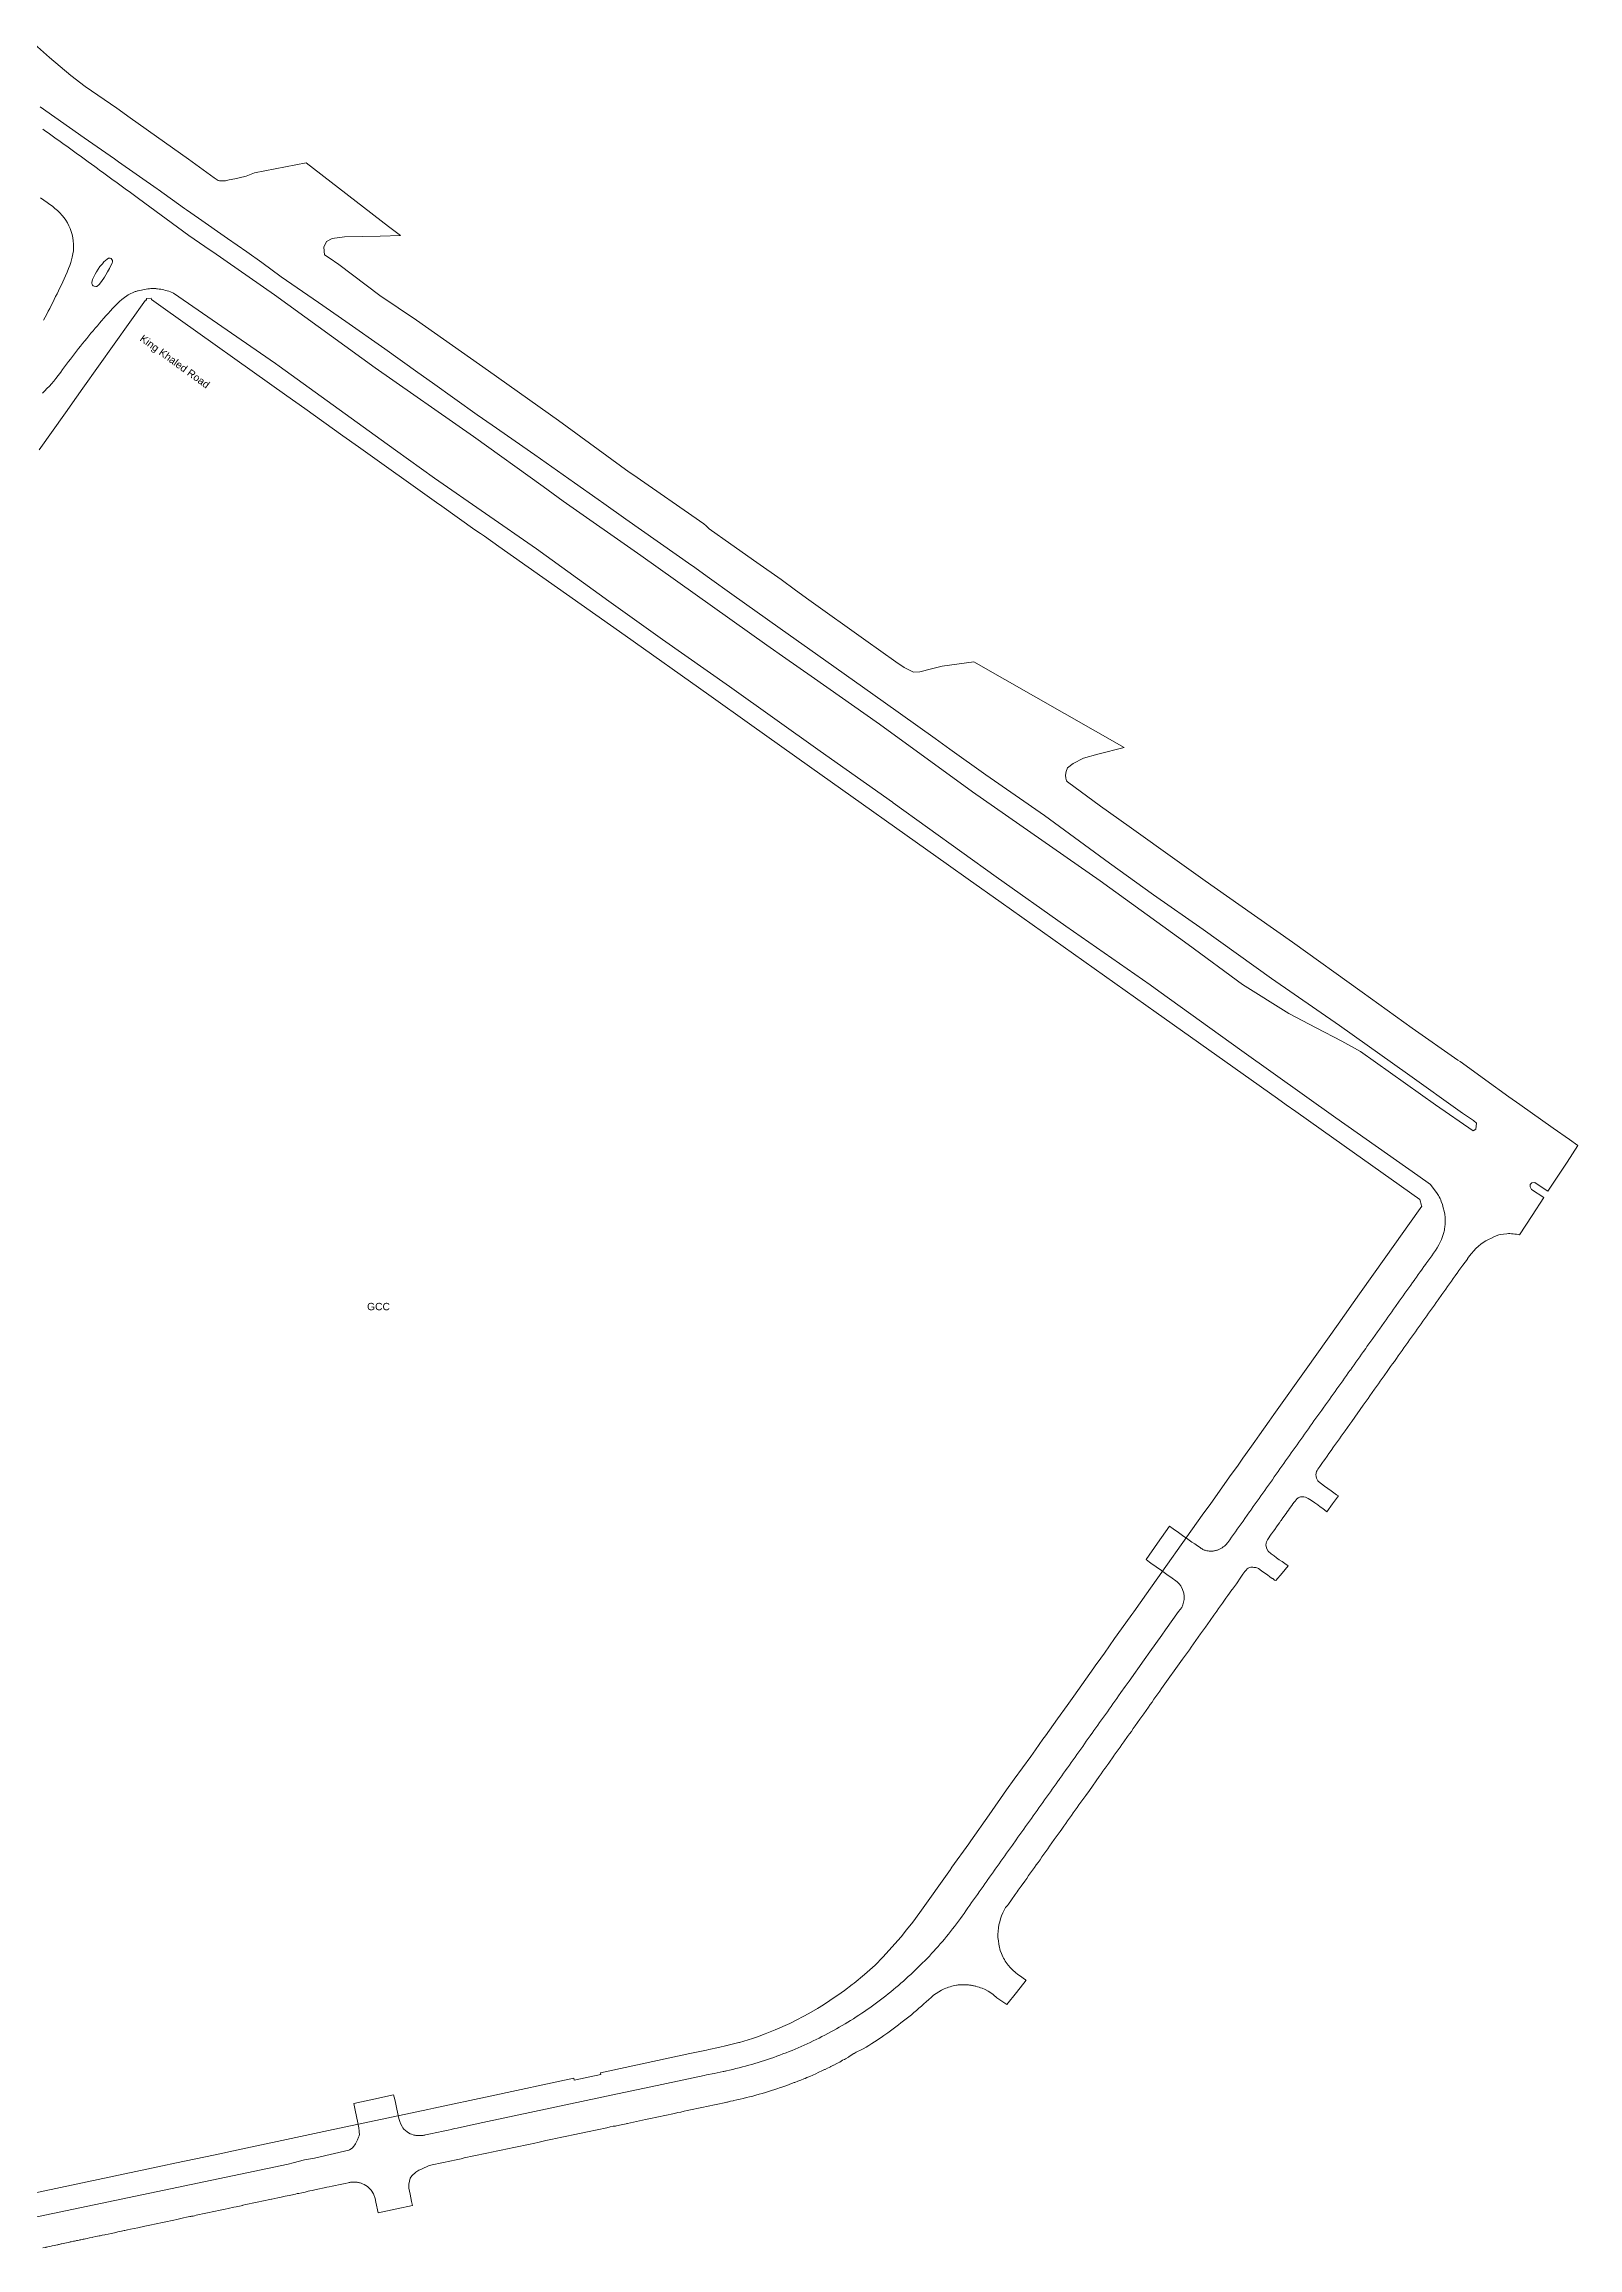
# Model space of a CAD drawing. Header units: metres. Extents: x 662613 to 666742, y 2728069 to 2732733.
# Drawn here: x 665936 to 666311, y 2730410 to 2730948 of the extents above; entities that cross this region are included whole.
import ezdxf
from ezdxf.enums import TextEntityAlignment as Align

# ---------------------------------------------------------------- set-up
doc = ezdxf.new("R2010")
doc.units = ezdxf.units.M
doc.header["$MEASUREMENT"] = 0
for name, color, linetype, lineweight in [('DQ_PLOT_ID', 252, 'Continuous', 18), ('DQ_Road_Name', 252, 'Continuous', 18), ('Xref_DQ_MasterPlan_2024$0$DQ_PLOTS', 252, 'Continuous', 15), ('Xref_DQ_MasterPlan_2024$0$DQ_ROADS', 8, 'Continuous', 13)]:
    doc.layers.add(name, color=color, linetype=linetype, lineweight=lineweight)
doc.styles.add('DQ_Plot_ID', font='arial.ttf')
doc.styles.add('DQ_Plot_No', font='arial.ttf', dxfattribs={"height": 3})

# ---------------------------------------------------------------- blocks, each defined once
blk = doc.blocks.new('Xref_DQ_MasterPlan_2024$0$DQ_Roads_')
at = {"layer": 'Xref_DQ_MasterPlan_2024$0$DQ_ROADS'}
for points in [[(665935.7002, 2730927.2524), (665936.347, 2730926.7891), (665936.9974, 2730926.3231), (665937.6503, 2730925.8534), (665938.2987, 2730925.3852), (665938.949, 2730924.9189), (665939.5968, 2730924.4498), (665940.2489, 2730923.9777), (665940.8959, 2730923.5119), (665941.5438, 2730923.0468), (665942.191, 2730922.5773), (665942.8441, 2730922.1103), (665944.1416, 2730921.1697), (665944.7848, 2730920.6931), (665945.4368, 2730920.2272), (665946.084, 2730919.7632), (665946.7316, 2730919.2944), (665948.3539, 2730918.1263), (665949.0031, 2730917.6534), (665949.6483, 2730917.1795), (665950.2943, 2730916.7019), (665950.9395, 2730916.2286), (665951.5853, 2730915.76), (665952.2316, 2730915.2909), (665952.8748, 2730914.8188), (665953.5235, 2730914.3485), (665954.1681, 2730913.8741), (665954.8153, 2730913.4009), (665955.4634, 2730912.9294), (665956.1052, 2730912.4561), (665956.7484, 2730911.9809), (665957.3956, 2730911.5094), (665958.0428, 2730911.0479), (665958.3634, 2730910.8092), (665958.7085, 2730910.5679), (665959.0154, 2730910.3429), (665971.3605, 2730901.2932), (665976.5666, 2730897.6773), (665977.1875, 2730897.246), (665992.2975, 2730886.7512), (666016.845, 2730868.9567), (666040.8905, 2730852.1526), (666057.8517, 2730839.9278), (666062.7527, 2730836.3954), (666081.7848, 2730823.0571), (666112.5436, 2730801.1982), (666117.1433, 2730797.968), (666123.3839, 2730793.5856), (666127.1897, 2730790.9129), (666140.0154, 2730781.906), (666162.7273, 2730765.3927), (666193.9405, 2730743.6162), (666215.3977, 2730728.0285), (666228.6866, 2730718.2756), (666240.0459, 2730711.207), (666246.6708, 2730707.6841), (666252.9419, 2730704.4634), (666257.4893, 2730701.912), (666275.818, 2730688.872), (666284.9975, 2730682.5438), (666285.6931, 2730682.9354), (666285.8858, 2730684.3939), (666285.1151, 2730685.0463), (666282.3994, 2730686.8904), (666269.0313, 2730696.5025), (666252.3812, 2730708.2596), (666235.804, 2730719.7877), (666219.0646, 2730731.6971), (666206.9357, 2730740.1744), (666196.2334, 2730747.9406), (666180.3555, 2730759.5538), (666165.9676, 2730769.5369), (666157.2113, 2730775.7937), (666153.6246, 2730778.3566), (666140.8937, 2730787.4015), (666126.8916, 2730797.351), (666115.7849, 2730805.2658), (666103.9371, 2730813.6698), (666098.5314, 2730817.5587), (666094.3483, 2730820.5681), (666094.2329, 2730820.649), (666078.0527, 2730831.9847), (666072.7345, 2730835.7632), (666071.3125, 2730836.7735), (666065.5339, 2730840.879), (666055.8414, 2730847.661), (666045.4157, 2730854.9665), (666041.7336, 2730857.4967), (666030.8337, 2730865.2518), (666027.3118, 2730867.8382), (666019.2338, 2730873.5676), (666009.7084, 2730880.2553), (666003.0301, 2730884.8904), (665993.9057, 2730891.1764), (665989.1849, 2730894.6427), (665985.4926, 2730897.246), (665980.8327, 2730900.5315), (665973.73, 2730905.4596), (665970.7954, 2730907.5168), (665970.3094, 2730907.8575), (665963.8542, 2730912.4683), (665963.5936, 2730912.6518), (665954.1969, 2730919.2665), (665953.1801, 2730919.9823), (665945.7781, 2730925.0966), (665935.0539, 2730932.6642)], [(665933.6595, 2730948.0258), (665937.3342, 2730944.7326), (665942.5619, 2730940.3516), (665946.0349, 2730937.6696), (665953.7356, 2730932.3467), (665957.0073, 2730930.0219), (665965.4207, 2730924.0434), (665971.2853, 2730919.8921), (665977.5373, 2730915.3587), (665978.4829, 2730914.7052), (665978.8311, 2730914.6172), (665979.1886, 2730914.5911), (665979.7989, 2730914.5998), (665980.3045, 2730914.6433), (665981.1838, 2730914.8263), (665982.5912, 2730915.1002), (665983.6125, 2730915.3491), (665985.3313, 2730915.7848), (665987.4243, 2730916.5443), (666000.0105, 2730919.0085), (666020.1099, 2730903.4851), (666023.0358, 2730901.2252), (666018.0475, 2730901.1077), (666013.6654, 2730900.9869), (666009.3552, 2730900.9101), (666006.3948, 2730900.5711), (666004.9454, 2730899.8006), (666004.2978, 2730898.4137), (666004.5127, 2730896.5013), (666005.5868, 2730895.7922), (666007.9747, 2730894.2157), (666018.0162, 2730886.6277), (666026.9512, 2730880.5473), (666044.5, 2730868.1895), (666061.604, 2730856.0841), (666078.9203, 2730843.4657), (666079.824, 2730842.8404), (666097.1619, 2730830.8423), (666097.6672, 2730830.3119), (666098.4459, 2730829.6122), (666103.7339, 2730825.8816), (666110.0817, 2730821.3589), (666115.9905, 2730817.2002), (666119.5269, 2730814.642), (666122.798, 2730812.2756), (666136.6584, 2730802.3068), (666144.0319, 2730797.1257), (666146.0603, 2730795.7676), (666148.3758, 2730794.6267), (666149.8482, 2730794.6708), (666152.7656, 2730795.3729), (666155.3522, 2730796.027), (666163.041, 2730797.133), (666199.7658, 2730776.1667), (666193.3607, 2730774.5501), (666189.8227, 2730773.621), (666187.34, 2730772.3153), (666185.9792, 2730771.2053), (666185.6154, 2730770.2895), (666185.4592, 2730769.4217), (666185.509, 2730768.7387), (666185.7103, 2730768.0411), (666185.977, 2730767.8241), (666194.0128, 2730761.862), (666200.9905, 2730756.9147), (666202.7284, 2730755.6825), (666210.9994, 2730749.7555), (666219.5376, 2730743.6383), (666227.8066, 2730737.8723), (666240.8868, 2730728.6515), (666257.8893, 2730716.4485), (666270.1693, 2730707.6692), (666281.3191, 2730699.8432), (666281.8565, 2730699.4549), (666286.8806, 2730695.8246), (666288.1531, 2730694.9051), (666288.1637, 2730694.8975), (666293.7784, 2730690.8405), (666296.4345, 2730688.9725), (666304.6034, 2730683.2275), (666308.544, 2730680.4318), (666310.6162, 2730678.9617), (666307.9681, 2730674.9115), (666303.3, 2730667.7717), (666300.6973, 2730669.5546), (666300.1261, 2730669.9054), (666299.4007, 2730669.8436), (666298.9921, 2730669.4322), (666298.9257, 2730668.8714), (666299.2841, 2730668.1859), (666302.3264, 2730666.2827), (666299.4331, 2730661.8573), (666296.3749, 2730657.1798), (666296.0158, 2730657.2361), (666295.6195, 2730657.2985), (666295.2205, 2730657.3334), (666294.8229, 2730657.3803), (666294.4227, 2730657.4058), (666294.023, 2730657.4395), (666293.6271, 2730657.4496), (666293.2348, 2730657.4157), (666292.4484, 2730657.3128), (666291.6922, 2730657.1972), (666291.3234, 2730657.1059), (666290.2284, 2730656.6985), (666289.5127, 2730656.3701), (666288.8108, 2730656.024), (666288.1375, 2730655.6542), (666287.5048, 2730655.2664), (666286.8831, 2730654.8392), (666286.2975, 2730654.3732), (666285.7157, 2730653.842), (666285.166, 2730653.2721), (666284.5989, 2730652.6126), (666284.1606, 2730651.9787), (666283.7666, 2730651.4446), (666283.6868, 2730651.3361), (666283.6178, 2730651.2411), (666282.5136, 2730649.7204), (666282.0281, 2730649.0647), (666281.5671, 2730648.4198), (666281.0967, 2730647.7583), (666281.074, 2730647.7255), (666280.6437, 2730647.1048), (666280.1817, 2730646.4656), (666279.7099, 2730645.8052), (666278.7784, 2730644.5024), (666278.3184, 2730643.8484), (666277.858, 2730643.1937), (666277.4004, 2730642.5687), (666276.4747, 2730641.2418), (666276.0041, 2730640.5857), (666275.5548, 2730639.9436), (666275.0853, 2730639.301), (666274.6029, 2730638.6396), (666274.1542, 2730637.9912), (666273.7013, 2730637.3353), (666273.2258, 2730636.6849), (666272.7742, 2730636.0361), (666272.3118, 2730635.374), (666271.829, 2730634.7481), (666271.3705, 2730634.0827), (666270.9123, 2730633.4279), (666269.988, 2730632.1163), (666269.5174, 2730631.4799), (666269.0647, 2730630.8162), (666268.5893, 2730630.1612), (666268.1309, 2730629.5206), (666267.6644, 2730628.851), (666267.191, 2730628.2193), (666266.7417, 2730627.5677), (666266.281, 2730626.9016), (666265.8, 2730626.2395), (666265.3438, 2730625.6042), (666264.8807, 2730624.9584), (666264.1946, 2730623.9652), (666263.2644, 2730622.6612), (666262.7895, 2730622.0258), (666262.3438, 2730621.3637), (666261.8753, 2730620.7092), (666261.4054, 2730620.0713), (666260.9527, 2730619.4199), (666259.8135, 2730617.8146), (666259.364, 2730617.1605), (666258.8844, 2730616.5083), (666258.4228, 2730615.853), (666258.1866, 2730615.5417), (666255.3769, 2730611.5634), (666254.9058, 2730610.9078), (666253.7641, 2730609.287), (666253.2855, 2730608.6327), (666252.8147, 2730607.9789), (666252.359, 2730607.3298), (666251.8922, 2730606.6771), (666251.4283, 2730606.0211), (666250.9545, 2730605.3511), (666250.3323, 2730604.4738), (666249.8081, 2730603.7347), (666249.3495, 2730603.0953), (666248.7772, 2730602.2938), (666248.4857, 2730601.8959), (666248.206, 2730601.4897), (666247.5599, 2730600.5214), (666247.2996, 2730600.2272), (666247.0605, 2730599.9157), (666246.8969, 2730599.616), (666246.7546, 2730599.3057), (666246.6716, 2730598.9004), (666246.6121, 2730598.4909), (666246.6525, 2730598.2152), (666246.6774, 2730598.0448), (666246.7818, 2730597.7529), (666246.8043, 2730597.6899), (666246.9508, 2730597.3426), (666247.1202, 2730597.0924), (666247.2761, 2730596.9106), (666247.9846, 2730596.3336), (666248.7575, 2730595.7742), (666250.3759, 2730594.6029), (666251.022, 2730594.1375), (666251.671, 2730593.6684), (666251.8326, 2730593.5582), (666252.1353, 2730593.3517), (666250.6936, 2730591.4146), (666249.2518, 2730589.4775), (666248.3407, 2730590.2557), (666247.6967, 2730590.7261), (666247.0555, 2730591.1997), (666246.3963, 2730591.6654), (666245.5786, 2730592.2301), (666245.1763, 2730592.508), (666244.7635, 2730592.7679), (666244.6032, 2730592.8563), (666244.4371, 2730592.9334), (666244.2672, 2730593.0044), (666244.0928, 2730593.0635), (666243.6986, 2730593.1062), (666243.2801, 2730593.1307), (666243.143, 2730593.1362), (666243.0037, 2730593.1301), (666242.8635, 2730593.1118), (666242.7241, 2730593.0812), (666242.5871, 2730593.0382), (666242.454, 2730592.9834), (666242.3266, 2730592.9172), (666242.2061, 2730592.8407), (666242.0937, 2730592.7548), (666241.9904, 2730592.6608), (666241.897, 2730592.5601), (666241.8528, 2730592.5039), (666241.4375, 2730591.9702), (666241.3962, 2730591.9164), (666240.9458, 2730591.313), (666240.905, 2730591.2575), (666240.4972, 2730590.6989), (666240.4565, 2730590.6431), (666240.016, 2730590.0294), (666239.976, 2730589.9736), (666239.5356, 2730589.3591), (666239.4955, 2730589.3029), (666239.0933, 2730588.7404), (666239.0531, 2730588.6842), (666238.6158, 2730588.0689), (666238.5759, 2730588.0129), (666238.1367, 2730587.3962), (666238.0968, 2730587.3402), (666237.6984, 2730586.7808), (666237.6585, 2730586.7247), (666237.2592, 2730586.1617), (666237.1793, 2730586.0493), (666236.8594, 2730585.6011), (666236.7395, 2730585.433), (666236.3413, 2730584.8745), (666236.2614, 2730584.7621), (666235.8171, 2730584.1313), (666235.7293, 2730584.0026), (666234.7773, 2730582.6039), (666234.6922, 2730582.4615), (666234.5467, 2730582.1199), (666234.4595, 2730581.8087), (666234.4276, 2730581.3551), (666234.6048, 2730580.4456), (666234.9573, 2730579.8325), (666235.6799, 2730579.2587), (666236.4149, 2730578.7011), (666237.0271, 2730578.2367), (666237.6856, 2730577.7779), (666238.343, 2730577.3257), (666238.9983, 2730576.8792), (666239.8492, 2730576.2985), (666238.3433, 2730574.4821), (666236.8372, 2730572.6656), (666236.5485, 2730572.8165), (666236.3826, 2730572.926), (666236.063, 2730573.1624), (666235.964, 2730573.2312), (666235.4063, 2730573.6184), (666234.7671, 2730574.0752), (666234.1247, 2730574.5352), (666233.3447, 2730575.0937), (666232.6279, 2730575.6184), (666232.4098, 2730575.7178), (666232.1854, 2730575.8019), (666231.9508, 2730575.8408), (666231.7141, 2730575.8632), (666231.4786, 2730575.9022), (666231.241, 2730575.9247), (666231.0006, 2730575.934), (666230.7601, 2730575.9267), (666230.5167, 2730575.8908), (666230.2797, 2730575.8109), (666230.061, 2730575.6896), (666229.8705, 2730575.5339), (666229.5555, 2730575.2345), (666229.2616, 2730574.9144), (666229.0304, 2730574.5585), (666228.7985, 2730574.2463), (666228.3146, 2730573.5353), (666227.2168, 2730571.9223), (666226.2438, 2730570.6103), (666226.1184, 2730570.43), (666225.1328, 2730569.0125), (666224.6501, 2730568.3521), (666223.7898, 2730567.1347), (666222.8518, 2730565.8411), (666222.4022, 2730565.2087), (666221.7031, 2730564.2215), (666220.7821, 2730562.898), (666219.6176, 2730561.2748), (666218.452, 2730559.6541), (666217.3162, 2730558.0747), (666216.1589, 2730556.447), (666215.7539, 2730555.7969), (666215.2228, 2730555.1429), (666214.7465, 2730554.48), (666214.2953, 2730553.8282), (666214.0583, 2730553.5088), (666208.9481, 2730546.2827), (666208.4825, 2730545.6309), (666208.0181, 2730544.9848), (666207.5485, 2730544.3362), (666207.0779, 2730543.6776), (666206.6037, 2730543.0081), (666206.178, 2730542.3991), (666205.7149, 2730541.7463), (666204.5633, 2730540.1323), (666204.1139, 2730539.4908), (666203.6374, 2730538.8138), (666202.4842, 2730537.1805), (666202.0217, 2730536.5253), (666201.5469, 2730535.8586), (666201.0895, 2730535.2266), (666200.6227, 2730534.585), (666199.7023, 2730533.2596), (666199.2334, 2730532.6165), (666198.7806, 2730531.9567), (666198.3157, 2730531.3185), (666197.8453, 2730530.6553), (666197.3841, 2730530.0045), (666197.2693, 2730529.8427), (666196.0206, 2730528.062), (666195.5597, 2730527.4249), (666195.4454, 2730527.2659), (666195.0977, 2730526.7825), (666194.615, 2730526.124), (666194.1593, 2730525.478), (666193.6984, 2730524.8246), (666191.3031, 2730521.4309), (666190.3943, 2730520.1622), (666188.756, 2730517.8754), (666188.7527, 2730517.8709), (666188.3011, 2730517.2338), (666188.0631, 2730516.8948), (666187.3719, 2730515.9105), (666186.9125, 2730515.2681), (666185.9824, 2730513.9616), (666185.5174, 2730513.3083), (666185.0574, 2730512.6635), (666184.5807, 2730511.9901), (666184.1298, 2730511.3588), (666183.6638, 2730510.706), (666183.1985, 2730510.0572), (666182.7341, 2730509.4032), (666181.5792, 2730507.7764), (666181.113, 2730507.1181), (666180.6449, 2730506.4682), (666180.1839, 2730505.8159), (666179.7224, 2730505.1628), (666179.2447, 2730504.5033), (666178.7984, 2730503.8559), (666178.3375, 2730503.2103), (666177.8697, 2730502.5573), (666177.3962, 2730501.9065), (666176.9267, 2730501.2578), (666176.4655, 2730500.6115), (666176.0039, 2730499.9487), (666175.5453, 2730499.2954), (666174.6216, 2730497.9966), (666174.1336, 2730497.3464), (666173.9408, 2730497.0708), (666173.6759, 2730496.6923), (666173.2116, 2730496.0287), (666172.2886, 2730494.7242), (666171.5628, 2730493.6316), (666171.3049, 2730493.3167), (666171.0671, 2730493.0644), (666170.8474, 2730492.7961), (666170.6559, 2730492.4841), (666170.4854, 2730492.16), (666170.1674, 2730491.5205), (666169.8681, 2730490.8133), (666169.6078, 2730490.0943), (666169.3885, 2730489.3545), (666169.2056, 2730488.5927), (666169.07, 2730487.8234), (666168.9819, 2730487.0447), (666168.9444, 2730486.2552), (666168.963, 2730485.4648), (666169.0789, 2730484.6748), (666169.1818, 2730483.8767), (666169.3126, 2730483.0828), (666169.4167, 2730482.6894), (666169.5479, 2730482.3042), (666169.8479, 2730481.5496), (666170.1932, 2730480.8017), (666170.3513, 2730480.4408), (666170.5341, 2730480.0917), (666170.7561, 2730479.7398), (666171.0007, 2730479.4033), (666171.483, 2730478.7202), (666172.0245, 2730478.083), (666172.6339, 2730477.4784), (666173.2563, 2730476.9396), (666173.8278, 2730476.4893), (666174.4467, 2730476.0282), (666175.0938, 2730475.5822), (666175.7352, 2730475.1239), (666175.8356, 2730475.0536), (666173.4984, 2730472.0773), (666171.1611, 2730469.101), (666168.6576, 2730470.7442), (666168.4969, 2730470.8967), (666168.3604, 2730471.0465), (666168.2144, 2730471.1872), (666168.0685, 2730471.328), (666167.7085, 2730471.643), (666167.3294, 2730471.9349), (666166.9776, 2730472.1773), (666166.6099, 2730472.3945), (666165.8682, 2730472.7606), (666165.117, 2730473.0911), (666164.7431, 2730473.2378), (666164.3598, 2730473.3581), (666163.9679, 2730473.4789), (666163.5687, 2730473.5727), (666163.3781, 2730473.6363), (666163.1836, 2730473.6865), (666162.9861, 2730473.7231), (666162.7865, 2730473.7458), (666162.5895, 2730473.7958), (666162.3895, 2730473.8318), (666162.1876, 2730473.8544), (666161.9845, 2730473.8628), (666161.7873, 2730473.8993), (666161.588, 2730473.922), (666161.3877, 2730473.9311), (666161.1872, 2730473.9261), (666160.9892, 2730473.953), (666160.7899, 2730473.966), (666160.5901, 2730473.9653), (666160.3908, 2730473.9506), (666160.1936, 2730473.9631), (666159.9959, 2730473.9618), (666159.7988, 2730473.947), (666159.6032, 2730473.9185), (666159.4064, 2730473.9153), (666159.2103, 2730473.8984), (666159.0158, 2730473.868), (666158.824, 2730473.8241), (666158.4361, 2730473.7596), (666158.0537, 2730473.6684), (666157.6734, 2730473.5817), (666157.3, 2730473.4687), (666156.9281, 2730473.3655), (666156.5642, 2730473.2368), (666156.2019, 2730473.1096), (666155.8493, 2730472.9576), (666155.1568, 2730472.6281), (666154.5001, 2730472.2597), (666153.8677, 2730471.853), (666153.2477, 2730471.3837), (666152.6456, 2730470.8651), (666152.0476, 2730470.3295), (666151.4567, 2730469.7951), (666150.8554, 2730469.2596), (666150.2555, 2730468.7249), (666149.6481, 2730468.1989), (666149.0384, 2730467.6699), (666148.4331, 2730467.1553), (666147.8126, 2730466.6396), (666147.1869, 2730466.133), (666146.5584, 2730465.633), (666145.9248, 2730465.1359), (666145.2838, 2730464.6387), (666144.6429, 2730464.1525), (666144.0091, 2730463.6754), (666143.3615, 2730463.203), (666142.0574, 2730462.2436), (666141.09, 2730461.5436), (666140.4266, 2730461.0998), (666138.7882, 2730460.001), (666138.1241, 2730459.5776), (666137.4532, 2730459.15), (666136.792, 2730458.711), (666136.0819, 2730458.3058), (666135.7527, 2730458.1428), (666134.3467, 2730457.4467), (666133.8618, 2730457.1849), (666133.7485, 2730457.1237), (666133.3896, 2730456.89), (666132.5488, 2730456.3422), (666132.4327, 2730456.2665), (666131.7449, 2730455.8228), (666131.4859, 2730455.7173), (666131.3724, 2730455.671), (666131.0114, 2730455.4937), (666130.6566, 2730455.2926), (666130.3164, 2730455.0676), (666129.9795, 2730454.8882), (666129.6134, 2730454.6932), (666128.8987, 2730454.3359), (666128.7927, 2730454.2837), (666128.3428, 2730454.0603), (666128.1778, 2730453.9784), (666128.0789, 2730453.9293), (666127.7097, 2730453.7483), (666127.3589, 2730453.5761), (666126.7323, 2730453.2724), (666126.6414, 2730453.2283), (666125.9206, 2730452.8904), (666125.2031, 2730452.5625), (666125.0248, 2730452.481), (666124.4775, 2730452.2307), (666123.7341, 2730451.8975), (666123.0222, 2730451.5813), (666122.2924, 2730451.2706), (666121.8425, 2730451.0864), (666121.5503, 2730450.9669), (666120.8141, 2730450.6631), (666120.0725, 2730450.3683), (666119.3235, 2730450.0775), (666119.2329, 2730450.0447), (666119.2293, 2730450.0434), (666118.582, 2730449.8094), (666117.3941, 2730449.3776), (666116.7067, 2730449.1277), (666115.9602, 2730448.8595), (666115.6211, 2730448.7465), (666115.2049, 2730448.6077), (666114.4461, 2730448.3535), (666113.6841, 2730448.0996), (666112.9245, 2730447.8646), (666112.1628, 2730447.634), (666111.3961, 2730447.4216), (666110.6279, 2730447.1964), (666109.8591, 2730446.9795), (666109.0888, 2730446.7713), (666108.317, 2730446.5682), (666107.5474, 2730446.3743), (666106.7688, 2730446.1848), (666105.993, 2730446.0025), (666105.215, 2730445.8244), (666104.4343, 2730445.6472), (666104.2672, 2730445.6101), (666103.6558, 2730445.4751), (666102.8752, 2730445.3026), (666102.7113, 2730445.267), (666102.0937, 2730445.1327), (666100.5281, 2730444.7907), (666099.3595, 2730444.5311), (666098.5785, 2730444.3661), (666097.7943, 2730444.2041), (666097.0099, 2730444.0357), (666096.2277, 2730443.8639), (666095.4479, 2730443.7025), (666094.6641, 2730443.5311), (666093.8821, 2730443.3655), (666093.1008, 2730443.2027), (666092.3141, 2730443.0349), (666091.5369, 2730442.8641), (666090.7509, 2730442.7099), (666089.9655, 2730442.5387), (666089.1831, 2730442.3659), (666088.4043, 2730442.206), (666087.6207, 2730442.0379), (666086.0559, 2730441.7017), (666085.2753, 2730441.5367), (666084.4911, 2730441.3697), (666083.7084, 2730441.2045), (666082.9241, 2730441.0411), (666082.1411, 2730440.8771), (666078.5269, 2730440.0891), (666078.3309, 2730440.0521), (666078.1347, 2730440.0153), (666077.3528, 2730439.8543), (666076.9663, 2730439.7373), (666076.5725, 2730439.6475), (666076.1789, 2730439.5571), (666075.7799, 2730439.4945), (666075.5877, 2730439.4443), (666075.3925, 2730439.4075), (666075.1953, 2730439.3844), (666074.9969, 2730439.3751), (666074.2153, 2730439.2058), (666073.4329, 2730439.0393), (666072.6501, 2730438.8743), (666071.8677, 2730438.7049), (666071.0855, 2730438.5377), (666070.3027, 2730438.3739), (666069.5209, 2730438.2065), (666068.743, 2730438.0409), (666068.3485, 2730437.9729), (666067.9597, 2730437.8777), (666067.5663, 2730437.7883), (666067.1801, 2730437.6721), (666065.2213, 2730437.2783), (666063.6589, 2730436.9489), (666062.4897, 2730436.6861), (666060.9215, 2730436.3563), (666060.1347, 2730436.2065), (666058.5695, 2730435.8717), (666056.6179, 2730435.4443), (666055.8345, 2730435.2777), (666054.2689, 2730434.9392), (666053.4865, 2730434.7805), (666051.9232, 2730434.4383), (666051.1404, 2730434.2635), (666050.3577, 2730434.1079), (666049.5714, 2730433.9549), (666048.7934, 2730433.7707), (666048.0118, 2730433.5969), (666046.4452, 2730433.2757), (666045.6602, 2730433.1111), (666044.0978, 2730432.7799), (666043.3112, 2730432.6103), (666041.7456, 2730432.2895), (666040.964, 2730432.1293), (666040.1804, 2730431.9677), (666039.3982, 2730431.8004), (666038.6164, 2730431.6335), (666037.8336, 2730431.4661), (666037.0514, 2730431.2979), (666036.2688, 2730431.1307), (666035.486, 2730430.9659), (666034.7036, 2730430.7995), (666033.921, 2730430.6329), (666033.1384, 2730430.4654), (666032.3566, 2730430.2979), (666031.5778, 2730430.1309), (666030.8102, 2730429.9641), (666030.4378, 2730429.8799), (666030.0786, 2730429.7731), (666029.738, 2730429.6567), (666029.4092, 2730429.5075), (666028.8402, 2730429.2345), (666028.1634, 2730428.9389), (666027.544, 2730428.6241), (666026.7785, 2730428.1603), (666025.8222, 2730427.3019), (666025.4337, 2730426.6721), (666025.2084, 2730426.0061), (666025.0975, 2730425.2109), (666025.0975, 2730424.2307), (666025.3695, 2730422.7807), (666025.7197, 2730421.0435), (666025.9606, 2730420.0547), (666022.1842, 2730419.2153), (666017.6155, 2730418.1999), (666017.0579, 2730420.8107), (666016.8635, 2730421.7207), (666016.4322, 2730422.9103), (666015.863, 2730423.7377), (666014.9454, 2730424.6603), (666014.5642, 2730424.9191), (666014.1674, 2730425.1535), (666013.7896, 2730425.3227), (666013.4008, 2730425.4651), (666013.2096, 2730425.5273), (666013.0146, 2730425.5761), (666012.8202, 2730425.6285), (666012.6226, 2730425.6673), (666012.4286, 2730425.6999), (666012.233, 2730425.7193), (666012.1617, 2730425.7277), (666012.0376, 2730425.7423), (666011.8412, 2730425.7519), (666011.6468, 2730425.7563), (666011.4524, 2730425.7473), (666011.2578, 2730425.7429), (666011.0642, 2730425.7251), (666010.8668, 2730425.7027), (666010.6714, 2730425.6665), (666010.4752, 2730425.6357), (666010.2814, 2730425.5915), (666009.4976, 2730425.4315), (666008.7136, 2730425.2715), (666007.9312, 2730425.1039), (666007.1486, 2730424.9369), (666006.3666, 2730424.7729), (666005.5838, 2730424.6051), (666005.0853, 2730424.497), (666004.8018, 2730424.4355), (666004.0194, 2730424.2709), (666003.2368, 2730424.1037), (666002.4546, 2730423.9359), (666001.484, 2730423.7313), (666000.9291, 2730423.5962), (666000.5132, 2730423.4949), (665999.7538, 2730423.3251), (665998.9734, 2730423.1517), (665998.1874, 2730422.9857), (665997.7938, 2730422.9215), (665997.4054, 2730422.8299), (665997.016, 2730422.7491), (665996.6332, 2730422.6415), (665996.2392, 2730422.5569), (665995.845, 2730422.4669), (665994.8666, 2730422.2701), (665993.8874, 2730422.0763), (665993.0992, 2730421.9027), (665992.3192, 2730421.7387), (665991.6391, 2730421.5991), (665991.5416, 2730421.5791), (665990.751, 2730421.4051), (665989.9714, 2730421.2399), (665989.1902, 2730421.0749), (665988.4084, 2730420.9051), (665987.6248, 2730420.7395), (665986.8458, 2730420.5661), (665986.0612, 2730420.4051), (665985.273, 2730420.2329), (665984.5754, 2730420.0764), (665984.4974, 2730420.0589), (665983.7152, 2730419.8895), (665982.9276, 2730419.7307), (665982.357, 2730419.6137), (665980.9724, 2730419.3297), (665980.1894, 2730419.1655), (665979.4076, 2730419.0001), (665978.6244, 2730418.8339), (665977.842, 2730418.6677), (665977.0592, 2730418.5007), (665976.2766, 2730418.3347), (665975.4938, 2730418.1699), (665974.7114, 2730418.0041), (665973.937, 2730417.8135), (665973.1536, 2730417.6355), (665972.7624, 2730417.5432), (665972.3714, 2730417.4509), (665971.9782, 2730417.3831), (665971.8175, 2730417.3512), (665971.5868, 2730417.3055), (665970.803, 2730417.1425), (665970.0204, 2730416.9759), (665968.4528, 2730416.6463), (665967.6696, 2730416.4809), (665966.8926, 2730416.3141), (665966.1126, 2730416.1349), (665965.324, 2730415.9677), (665964.541, 2730415.8069), (665963.7584, 2730415.6481), (665962.9736, 2730415.4831), (665962.1928, 2730415.3199), (665961.409, 2730415.1517), (665960.6306, 2730414.9793), (665958.8752, 2730414.6025), (665957.1158, 2730414.2067), (665956.3344, 2730414.0493), (665955.6946, 2730413.9212), (665955.5502, 2730413.8922), (665954.9087, 2730413.7632), (665954.4713, 2730413.6683), (665953.9828, 2730413.5581), (665953.2016, 2730413.3833), (665952.4192, 2730413.2231), (665951.6366, 2730413.0553), (665950.9978, 2730412.9175), (665950.8538, 2730412.8863), (665950.8489, 2730412.8853), (665950.2142, 2730412.7475), (665949.6912, 2730412.6428), (665949.4297, 2730412.5905), (665948.651, 2730412.428), (665947.8676, 2730412.27), (665947.7002, 2730412.2354), (665947.0854, 2730412.1081), (665946.5464, 2730411.9967), (665946.1232, 2730411.9077), (665945.7616, 2730411.8325), (665945.5153, 2730411.7799), (665945.3406, 2730411.7427), (665944.98, 2730411.6655), (665944.7326, 2730411.6127), (665944.5578, 2730411.5755), (665944.1973, 2730411.499), (665943.9501, 2730411.4462), (665943.7752, 2730411.4093), (665943.4148, 2730411.3327), (665943.1678, 2730411.2805), (665942.632, 2730411.1661), (665942.3854, 2730411.1133), (665942.2104, 2730411.0759), (665941.8496, 2730410.9983), (665940.2667, 2730410.6539), (665940.1282, 2730410.6239), (665939.6624, 2730410.5048), (665939.5168, 2730410.4675), (665939.3223, 2730410.4266), (665939.2565, 2730410.4068), (665938.4789, 2730410.2494), (665938.4705, 2730410.2476), (665937.9444, 2730410.1365), (665937.6954, 2730410.0828), (665937.308, 2730409.9815), (665936.9146, 2730409.9075), (665936.5228, 2730409.8206), (665936.3861, 2730409.8014), (665936.3647, 2730409.7977), (665936.3447, 2730409.7939), (665935.7089, 2730409.6653)], [(665935.8771, 2730880.6203), (665936.2596, 2730881.3255), (665936.6386, 2730882.0351), (665937.0116, 2730882.745), (665937.3798, 2730883.4562), (665937.7455, 2730884.1697), (665938.1086, 2730884.8855), (665938.4675, 2730885.6049), (665938.8199, 2730886.3241), (665939.1716, 2730887.0421), (665939.5173, 2730887.7626), (665939.8662, 2730888.4857), (665940.2116, 2730889.208), (665940.5569, 2730889.9371), (665940.8971, 2730890.6682), (665941.2214, 2730891.3975), (665941.6035, 2730892.3003), (665941.9934, 2730893.2069), (665942.2841, 2730893.9498), (665942.5551, 2730894.6939), (665942.6485, 2730895.0124), (665942.8918, 2730895.9628), (665943.0386, 2730896.7573), (665943.14, 2730897.5566), (665943.1791, 2730898.3548), (665943.1513, 2730899.1757), (665943.0973, 2730899.9348), (665942.9926, 2730900.7115), (665942.825, 2730901.478), (665942.6034, 2730902.2243), (665942.3471, 2730902.9449), (665942.0428, 2730903.6336), (665941.6887, 2730904.3242), (665941.3081, 2730904.9742), (665940.8811, 2730905.5976), (665940.4183, 2730906.189), (665939.8754, 2730906.7805), (665939.2706, 2730907.3623), (665938.6496, 2730907.8934), (665938.0131, 2730908.3899), (665937.3625, 2730908.866), (665936.715, 2730909.3284), (665935.1074, 2730910.4698)], [(665924.4751, 2730415.2432), (665995.6226, 2730430.1625), (665996.7995, 2730430.4537), (665999.6006, 2730431.1468), (666002.0298, 2730431.6275), (666005.8646, 2730432.4809), (666010.4424, 2730433.5286), (666010.6178, 2730433.6292), (666010.9778, 2730433.8811), (666011.3209, 2730434.1557), (666011.6299, 2730434.4857), (666011.9216, 2730434.8311), (666012.0882, 2730435.1186), (666012.2344, 2730435.4171), (666012.5646, 2730436.0356), (666012.8027, 2730436.7207), (666012.911, 2730437.079), (666012.9941, 2730437.4439), (666012.9757, 2730437.8226), (666012.9313, 2730438.1992), (666012.8658, 2730438.9887), (666012.7191, 2730439.7952), (666012.5473, 2730440.589), (666012.3833, 2730441.371), (666012.2133, 2730442.1547), (666012.0466, 2730442.9359), (666011.8803, 2730443.7186), (666011.6265, 2730444.9181), (666016.4925, 2730445.9904), (666021.3584, 2730447.0627), (666021.6265, 2730445.9481), (666021.791, 2730445.1702), (666021.9503, 2730444.3822), (666022.1158, 2730443.5985), (666022.2817, 2730442.8165), (666022.4458, 2730442.044), (666022.6227, 2730441.2954), (666022.8495, 2730440.5838), (666023.1372, 2730439.9272), (666023.4172, 2730439.288), (666023.6369, 2730438.9775), (666023.8776, 2730438.6831), (666024.2526, 2730438.3544), (666024.6446, 2730438.0462), (666025.0309, 2730437.7872), (666025.4358, 2730437.5565), (666025.7631, 2730437.4177), (666026.099, 2730437.2988), (666026.273, 2730437.2495), (666026.45, 2730437.2125), (666026.6265, 2730437.1735), (666026.8054, 2730437.1469), (666026.9974, 2730437.1226), (666027.1907, 2730437.1118), (666027.3838, 2730437.0968), (666027.5775, 2730437.0952), (666027.7736, 2730437.0982), (666027.969, 2730437.1149), (666028.1649, 2730437.1253), (666028.3597, 2730437.1494), (666028.5662, 2730437.1604), (666028.7715, 2730437.1857), (666028.9735, 2730437.2311), (666029.1718, 2730437.2905), (666029.9585, 2730437.4642), (666030.7408, 2730437.6319), (666031.5231, 2730437.7949), (666032.3058, 2730437.9597), (666033.0879, 2730438.1294), (666033.8703, 2730438.299), (666034.6523, 2730438.4672), (666035.4346, 2730438.6318), (666036.2173, 2730438.7976), (666036.916, 2730438.9457), (666037.9783, 2730439.2029), (666043.1882, 2730440.3095), (666076.0146, 2730447.2819), (666084.162, 2730449.0032), (666097.1932, 2730451.7857), (666097.7699, 2730451.9074), (666099.6849, 2730452.3116), (666101.8343, 2730452.7653), (666102.0308, 2730452.7961), (666102.2353, 2730452.8262), (666102.4374, 2730452.869), (666102.6361, 2730452.9258), (666103.4239, 2730453.1004), (666104.2042, 2730453.2827), (666104.9846, 2730453.4707), (666105.7624, 2730453.6629), (666106.5383, 2730453.8637), (666107.3134, 2730454.0678), (666108.0869, 2730454.2776), (666108.8572, 2730454.5004), (666109.626, 2730454.7293), (666110.3943, 2730454.959), (666111.1611, 2730455.1948), (666111.9235, 2730455.44), (666112.6837, 2730455.6917), (666113.4475, 2730455.9513), (666114.2027, 2730456.2149), (666114.9587, 2730456.483), (666115.7112, 2730456.7588), (666116.4613, 2730457.0411), (666117.2109, 2730457.3339), (666117.9568, 2730457.6299), (666118.7012, 2730457.9277), (666119.4428, 2730458.2323), (666120.1818, 2730458.5481), (666120.9203, 2730458.8687), (666121.65, 2730459.2036), (666122.3816, 2730459.5374), (666123.1091, 2730459.8739), (666123.8313, 2730460.224), (666124.556, 2730460.5743), (666125.2747, 2730460.9314), (666125.9905, 2730461.2908), (666126.7042, 2730461.6583), (666127.4151, 2730462.0346), (666128.123, 2730462.4186), (666128.8241, 2730462.8078), (666129.5271, 2730463.2012), (666130.2258, 2730463.5974), (666130.9191, 2730463.9996), (666131.6115, 2730464.4068), (666132.3024, 2730464.8196), (666132.9853, 2730465.2419), (666133.6696, 2730465.668), (666134.3491, 2730466.1023), (666135.0206, 2730466.5403), (666135.6918, 2730466.9832), (666136.3622, 2730467.4358), (666137.0194, 2730467.8904), (666137.6819, 2730468.3518), (666138.3355, 2730468.8222), (666138.9877, 2730469.2892), (666139.6306, 2730469.7752), (666140.2755, 2730470.2627), (666140.9127, 2730470.7489), (666141.5466, 2730471.2415), (666142.1824, 2730471.7444), (666142.8051, 2730472.2466), (666143.4297, 2730472.7612), (666144.0466, 2730473.2772), (666144.6625, 2730473.7985), (666145.2697, 2730474.3233), (666145.8751, 2730474.8553), (666146.4757, 2730475.3958), (666147.0721, 2730475.9363), (666147.6633, 2730476.48), (666148.2507, 2730477.0312), (666148.8307, 2730477.581), (666149.4195, 2730478.1512), (666149.9904, 2730478.7075), (666150.5548, 2730479.2689), (666151.1156, 2730479.8337), (666151.6695, 2730480.4018), (666152.2097, 2730480.9721), (666152.7497, 2730481.5521), (666153.282, 2730482.1328), (666153.8083, 2730482.7205), (666154.3392, 2730483.3146), (666154.8616, 2730483.9131), (666155.3865, 2730484.514), (666155.8999, 2730485.1163), (666156.4046, 2730485.7216), (666156.9038, 2730486.3328), (666157.4028, 2730486.954), (666157.8946, 2730487.5785), (666158.3743, 2730488.1984), (666158.8449, 2730488.8202), (666159.3116, 2730489.4537), (666159.7818, 2730490.1027), (666160.2385, 2730490.7449), (666160.6945, 2730491.3954), (666161.1575, 2730492.0499), (666161.6222, 2730492.703), (666162.083, 2730493.3546), (666162.5465, 2730494.0084), (666163.0086, 2730494.6604), (666163.4715, 2730495.3147), (666163.932, 2730495.9674), (666164.1331, 2730496.2525), (666164.3923, 2730496.6198), (666164.8557, 2730497.2727), (666165.3199, 2730497.9269), (666165.7813, 2730498.5801), (666166.2412, 2730499.2321), (666166.3666, 2730499.4146), (666166.9209, 2730500.2217), (666167.3785, 2730500.8695), (666167.8432, 2730501.5251), (666167.9638, 2730501.6965), (666168.3032, 2730502.1786), (666168.7624, 2730502.8235), (666169.2264, 2730503.4785), (666169.706, 2730504.1344), (666170.1613, 2730504.7876), (666170.6205, 2730505.4331), (666171.09, 2730506.0932), (666171.5675, 2730506.7462), (666172.0091, 2730507.386), (666172.4805, 2730508.04), (666173.4104, 2730509.3547), (666173.8626, 2730509.9891), (666174.3408, 2730510.6433), (666174.8097, 2730511.2954), (666175.2703, 2730511.9463), (666175.7305, 2730512.6091), (666176.1918, 2730513.2556), (666176.6609, 2730513.909), (666177.1274, 2730514.5599), (666177.5936, 2730515.2164), (666178.0528, 2730515.8675), (666178.51, 2730516.5172), (666178.9689, 2730517.1666), (666179.4346, 2730517.8207), (666179.8982, 2730518.4743), (666180.3613, 2730519.1253), (666180.8281, 2730519.7728), (666181.3075, 2730520.4231), (666181.7687, 2730521.0741), (666182.226, 2730521.7302), (666182.6916, 2730522.3852), (666183.1465, 2730523.0323), (666183.6112, 2730523.6851), (666183.7203, 2730523.8384), (666184.0784, 2730524.3414), (666184.5534, 2730525.0096), (666184.9941, 2730525.6278), (666185.4462, 2730526.3189), (666185.6536, 2730526.5731), (666185.9521, 2730526.9391), (666186.4023, 2730527.5956), (666186.8682, 2730528.2379), (666187.3261, 2730528.8926), (666187.7911, 2730529.5456), (666188.2552, 2730530.1967), (666188.7185, 2730530.8458), (666189.1814, 2730531.4965), (666189.6672, 2730532.1686), (666190.1316, 2730532.8154), (666190.5391, 2730533.474), (666190.7803, 2730533.7879), (666191.0214, 2730534.1017), (666191.4788, 2730534.7701), (666191.6575, 2730535.0185), (666191.9502, 2730535.4253), (666192.4179, 2730536.0781), (666192.8701, 2730536.7285), (666193.3397, 2730537.3818), (666193.8033, 2730538.035), (666194.2598, 2730538.685), (666194.7282, 2730539.3166), (666195.2069, 2730539.9866), (666195.6896, 2730540.6254), (666196.1368, 2730541.2926), (666196.5932, 2730541.9416), (666197.0476, 2730542.5988), (666197.5185, 2730543.24), (666197.9634, 2730543.8779), (666198.436, 2730544.553), (666199.0163, 2730545.3536), (666200.0326, 2730546.8032), (666200.9835, 2730548.1204), (666204.6633, 2730553.3057), (666206.0816, 2730555.3044), (666208.9749, 2730559.3816), (666209.8867, 2730560.6664), (666213.0595, 2730565.1374), (666213.8573, 2730566.1451), (666214.1512, 2730566.796), (666214.4254, 2730568.0654), (666214.4567, 2730568.8377), (666214.3637, 2730569.5913), (666214.0169, 2730570.507), (666213.6149, 2730571.3999), (666213.4983, 2730571.5814), (666213.3694, 2730571.7543), (666213.2289, 2730571.9179), (666213.0773, 2730572.0714), (666212.7473, 2730572.3755), (666212.4014, 2730572.6614), (666212.1261, 2730572.8712), (666211.8369, 2730573.0614), (666211.2162, 2730573.4975), (666210.5731, 2730573.9494), (666209.9159, 2730574.4186), (666209.26, 2730574.892), (666208.6079, 2730575.3624), (666207.9718, 2730575.8111), (666207.3183, 2730576.2685), (666206.6603, 2730576.7334), (666206.0029, 2730577.2051), (666205.1326, 2730577.8293), (666207.9744, 2730581.8539), (666210.8954, 2730585.9907), (666211.7914, 2730585.3526), (666213.0864, 2730584.4215), (666213.7409, 2730583.9506), (666214.3955, 2730583.4843), (666215.0468, 2730583.0282), (666215.7056, 2730582.5668), (666216.358, 2730582.1012), (666217.0191, 2730581.6394), (666217.6666, 2730581.1821), (666218.3196, 2730580.7383), (666218.6209, 2730580.5149), (666218.8033, 2730580.4088), (666218.9857, 2730580.301), (666219.1732, 2730580.2136), (666219.3664, 2730580.1395), (666219.5642, 2730580.0788), (666219.7657, 2730580.0321), (666219.9544, 2730579.979), (666220.1463, 2730579.939), (666220.3405, 2730579.9124), (666220.536, 2730579.8993), (666220.7302, 2730579.8766), (666220.9254, 2730579.8675), (666221.1209, 2730579.8719), (666221.3155, 2730579.8898), (666221.5043, 2730579.8984), (666221.6921, 2730579.92), (666221.878, 2730579.954), (666222.0611, 2730580.0008), (666222.2425, 2730580.0361), (666222.421, 2730580.0839), (666222.5958, 2730580.1439), (666222.7661, 2730580.2159), (666223.0958, 2730580.3549), (666223.4152, 2730580.516), (666223.718, 2730580.6953), (666224.0076, 2730580.8952), (666224.165, 2730581.0023), (666224.3146, 2730581.1201), (666224.4558, 2730581.248), (666224.5876, 2730581.3854), (666225.109, 2730582.0013), (666225.589, 2730582.65), (666226.039, 2730583.2761), (666226.5041, 2730583.9242), (666226.9663, 2730584.5759), (666227.4287, 2730585.2273), (666227.8899, 2730585.8827), (666228.3542, 2730586.5335), (666228.8173, 2730587.186), (666229.2788, 2730587.8416), (666230.4156, 2730589.4603), (666230.7752, 2730589.9869), (666230.887, 2730590.1507), (666231.3286, 2730590.8006), (666231.5603, 2730591.1286), (666231.791, 2730591.4552), (666232.2881, 2730592.1001), (666232.7452, 2730592.767), (666233.1959, 2730593.4068), (666233.654, 2730594.0712), (666234.1253, 2730594.7262), (666234.586, 2730595.3818), (666235.043, 2730596.0325), (666235.5141, 2730596.6814), (666235.992, 2730597.3343), (666236.4401, 2730597.989), (666236.8999, 2730598.6429), (666237.3699, 2730599.3013), (666237.8343, 2730599.9517), (666238.3026, 2730600.6021), (666238.7632, 2730601.2528), (666239.2299, 2730601.9072), (666239.6929, 2730602.5579), (666240.1559, 2730603.2079), (666240.62, 2730603.863), (666241.0885, 2730604.519), (666241.5526, 2730605.1726), (666242.0153, 2730605.8279), (666242.4755, 2730606.4739), (666242.942, 2730607.1279), (666243.4066, 2730607.7805), (666243.8701, 2730608.4322), (666244.8029, 2730609.7409), (666245.2505, 2730610.3681), (666245.6929, 2730611.0179), (666246.1566, 2730611.693), (666246.645, 2730612.3502), (666247.1102, 2730612.9945), (666248.0389, 2730614.3), (666248.3775, 2730614.7746), (666248.986, 2730615.6276), (666249.216, 2730615.9472), (666249.4461, 2730616.2668), (666249.9236, 2730616.9065), (666250.3758, 2730617.5448), (666250.8417, 2730618.1993), (666251.3055, 2730618.8528), (666251.7697, 2730619.5045), (666252.2336, 2730620.1569), (666252.7028, 2730620.8179), (666253.1598, 2730621.4634), (666253.6222, 2730622.1137), (666254.0816, 2730622.768), (666254.5219, 2730623.4015), (666255.0114, 2730624.0766), (666255.0453, 2730624.1244), (666255.4704, 2730624.7238), (666255.9353, 2730625.3862), (666256.3962, 2730626.0335), (666256.8648, 2730626.6887), (666257.3202, 2730627.3426), (666257.7806, 2730627.9934), (666258.2403, 2730628.6502), (666258.7803, 2730629.4123), (666259.0999, 2730629.8523), (666259.5646, 2730630.5011), (666260.0229, 2730631.1547), (666260.4957, 2730631.8092), (666261.081, 2730632.6173), (666261.6448, 2730633.4306), (666262.1193, 2730634.085), (666263.2596, 2730635.7192), (666263.7435, 2730636.3551), (666264.2181, 2730637.0328), (666264.6671, 2730637.6691), (666265.1443, 2730638.3138), (666265.5991, 2730638.9776), (666266.0561, 2730639.6271), (666266.989, 2730640.935), (666267.4612, 2730641.5759), (666267.9215, 2730642.234), (666268.3812, 2730642.8912), (666268.8486, 2730643.5436), (666269.3155, 2730644.1911), (666269.7841, 2730644.8423), (666270.242, 2730645.4945), (666270.6774, 2730646.1093), (666270.7048, 2730646.148), (666271.1751, 2730646.8014), (666271.6307, 2730647.4495), (666272.1025, 2730648.1046), (666272.1511, 2730648.1734), (666272.5622, 2730648.7552), (666273.0155, 2730649.3913), (666273.434, 2730649.9669), (666273.4922, 2730650.0469), (666273.9815, 2730650.7231), (666274.4428, 2730651.3605), (666274.9015, 2730652.0115), (666275.3587, 2730652.6681), (666275.8032, 2730653.3263), (666276.2364, 2730653.9934), (666276.635, 2730654.6631), (666276.9908, 2730655.3432), (666277.3082, 2730656.0422), (666277.5776, 2730656.7597), (666277.8081, 2730657.5001), (666277.9921, 2730658.2549), (666278.0642, 2730658.663), (666278.1275, 2730659.021), (666278.2038, 2730659.797), (666278.225, 2730660.5862), (666278.1911, 2730661.3772), (666278.0956, 2730662.1691), (666277.9444, 2730662.9621), (666277.7451, 2730663.749), (666277.5114, 2730664.5205), (666277.2528, 2730665.282), (666277.1183, 2730665.6709), (666276.9575, 2730666.0496), (666276.7552, 2730666.4007), (666276.529, 2730666.7369), (666276.0822, 2730667.4538), (666275.5198, 2730668.2309), (666274.6021, 2730669.4383), (666271.4804, 2730671.6772), (666251.4782, 2730685.7647), (666228.5219, 2730702.127), (666208.2724, 2730716.6685), (666206.1292, 2730718.2075), (666185.581, 2730732.5402), (666168.5259, 2730744.6385), (666143.3774, 2730762.7099), (666143.2417, 2730762.8058), (666125.5739, 2730775.287), (666103.4235, 2730791.1181), (666087.0608, 2730802.5985), (666073.9596, 2730811.9019), (666056.252, 2730824.7513), (666031.337, 2730841.9585), (666021.8207, 2730848.8467), (666018.342, 2730851.3647), (666012.4811, 2730855.6071), (665993.3762, 2730869.3611), (665992.4951, 2730869.9699), (665967.5683, 2730887.1879), (665966.8394, 2730887.498), (665966.4522, 2730887.637), (665966.0564, 2730887.7492), (665965.6695, 2730887.8672), (665965.2754, 2730887.958), (665964.8796, 2730888.0508), (665964.4784, 2730888.1161), (665964.0831, 2730888.1923), (665963.6835, 2730888.2407), (665963.4858, 2730888.272), (665963.2864, 2730888.2895), (665963.0862, 2730888.2934), (665962.8863, 2730888.2835), (665962.6898, 2730888.3065), (665962.4921, 2730888.3158), (665962.2943, 2730888.3115), (665962.0973, 2730888.2934), (665961.7031, 2730888.2635), (665961.3119, 2730888.2062), (665960.9198, 2730888.1595), (665960.5319, 2730888.0856), (665960.1418, 2730888.0258), (665959.7567, 2730887.9394), (665959.3773, 2730887.8521), (665959.0048, 2730887.7387), (665958.8107, 2730887.7097), (665958.6192, 2730887.6673), (665958.4306, 2730887.6129), (665958.2464, 2730887.5456), (665958.0676, 2730887.4901), (665957.8932, 2730887.4223), (665957.7239, 2730887.3426), (665957.5605, 2730887.2513), (665957.2043, 2730887.1061), (665956.8586, 2730886.9374), (665956.5409, 2730886.7515), (665956.2369, 2730886.5439), (665955.6064, 2730886.0851), (665955.0069, 2730885.6065), (665954.4165, 2730885.1125), (665953.8517, 2730884.5889), (665953.2677, 2730884.0094), (665952.7164, 2730883.4254), (665952.1856, 2730882.8328), (665951.6472, 2730882.2361), (665951.1067, 2730881.632), (665950.5737, 2730881.0353), (665950.0552, 2730880.4257), (665949.5295, 2730879.8182), (665949.0071, 2730879.2121), (665948.4868, 2730878.6043), (665947.964, 2730877.9902), (665947.444, 2730877.3771), (665946.9314, 2730876.7583), (665946.4207, 2730876.1363), (665945.9142, 2730875.5121), (665945.4117, 2730874.8862), (665944.9167, 2730874.2594), (665944.4195, 2730873.6273), (665943.9249, 2730872.998), (665943.4281, 2730872.3608), (665942.9384, 2730871.7262), (665942.4547, 2730871.0848), (665941.9752, 2730870.449), (665941.4924, 2730869.8062), (665941.0134, 2730869.1654), (665940.5315, 2730868.5269), (665940.0554, 2730867.8921), (665939.4559, 2730867.1018), (665938.8519, 2730866.3181), (665938.35, 2730865.6891), (665937.829, 2730865.0684), (665937.3008, 2730864.4739), (665936.7068, 2730863.8526), (665936.1509, 2730863.2927), (665935.5909, 2730862.7575)]]:
    blk.add_lwpolyline(points, dxfattribs=at)
blk.add_lwpolyline([(665948.2563, 2730888.8844), (665948.6274, 2730888.7954), (665948.9095, 2730888.8399), (665949.4105, 2730889.3224), (665949.9821, 2730890.0275), (665950.7206, 2730891.1187), (665951.0472, 2730891.6308), (665951.4889, 2730892.3731), (665951.9751, 2730893.2416), (665952.6097, 2730894.5628), (665952.6839, 2730894.7409), (665952.6765, 2730895.1937), (665952.3462, 2730895.6688), (665952.1309, 2730895.7356), (665951.9825, 2730895.7578), (665951.7598, 2730895.7133), (665951.4035, 2730895.4906), (665950.6241, 2730894.8003), (665950.415, 2730894.559), (665950.2431, 2730894.3608), (665949.6332, 2730893.6572), (665948.8248, 2730892.428), (665948.4595, 2730891.7995), (665947.8295, 2730890.4952), (665947.7256, 2730890.1389), (665947.6439, 2730889.842), (665947.6365, 2730889.5525), (665947.7107, 2730889.3595), (665947.8443, 2730889.1665), (665948.0188, 2730888.9958)], close=True, dxfattribs=at)
blk = doc.blocks.new('Xref_DQ_MasterPlan_2024')
at = {"layer": 'Xref_DQ_MasterPlan_2024$0$DQ_PLOTS'}
blk.add_lwpolyline([(665934.8, 2730848.9), (665941.23, 2730857.96), (665943.93, 2730861.77), (665945.47, 2730863.94), (665960.75, 2730885.45), (665960.99, 2730885.48), (665960.97, 2730885.88), (665962.18, 2730885.94), (665962.22, 2730885.66), (665965.07, 2730883.63), (665995.31, 2730862.12), (665999.65, 2730859.02), (666008.99, 2730852.36), (666012.79, 2730849.65), (666031.84, 2730836.05), (666033.15, 2730835.15), (666041.21, 2730829.37), (666042.61, 2730828.44), (666043.53, 2730827.79), (666047.09, 2730825.28), (666077.93, 2730803.52), (666098.35, 2730789.03), (666108.82, 2730781.6), (666122.94, 2730771.58), (666156.86, 2730747.48), (666161.71, 2730744.03), (666169.73, 2730738.34), (666207.58, 2730711.49), (666237.22, 2730690.45), (666239.35, 2730688.94), (666241.69, 2730687.28), (666250.97, 2730680.69), (666271.98, 2730665.75), (666272.42, 2730664.33), (666272.5, 2730664.14), (666271.66, 2730662.98), (666263.67, 2730651.77), (666257.28, 2730642.72), (666252.06, 2730635.32), (666244.27, 2730624.33), (666236.37, 2730613.27), (666235.2, 2730611.63), (666232.87, 2730608.32), (666231.68, 2730606.64), (666230.49, 2730604.96), (666228.81, 2730602.6), (666227.44, 2730600.67), (666225.96, 2730598.58), (666220.94, 2730591.55), (666218.88, 2730588.66), (666205.24, 2730569.42), (666202.12, 2730565.05), (666201.65, 2730564.39), (666200.23, 2730562.39), (666197.46, 2730558.5), (666194.96, 2730554.99), (666194.1, 2730553.77), (666192.74, 2730551.85), (666192.38, 2730551.34), (666187.47, 2730544.44), (666185.87, 2730542.2), (666183.51, 2730538.92), (666180.57, 2730534.79), (666179.95, 2730533.91), (666178.1, 2730531.32), (666176.97, 2730529.75), (666172.89, 2730524.15), (666171.06, 2730521.54), (666166.79, 2730515.45), (666162.31, 2730509.07), (666161.83, 2730508.4), (666157.72, 2730502.66), (666157.45, 2730502.28), (666157.34, 2730502.13), (666149.85, 2730491.63), (666148.17, 2730489.28), (666146.66, 2730487.37), (666145.34, 2730485.68), (666140.86, 2730480.68), (666138.97, 2730478.75), (666137.03, 2730476.99), (666136.37, 2730476.42), (666133.82, 2730474.33), (666133.35, 2730473.98), (666131.5, 2730472.58), (666130.68, 2730472.01), (666127.91, 2730470.09), (666126.33, 2730469.04), (666124.92, 2730468.17), (666122.78, 2730466.95), (666118.45, 2730464.68), (666118.11, 2730464.52), (666114.56, 2730462.93), (666112.08, 2730461.94), (666110.21, 2730461.26), (666109.01, 2730460.83), (666105.82, 2730459.88), (666105.68, 2730459.84), (666103.1, 2730459.18), (666102.79, 2730459.1), (666102.72, 2730459.09), (666100.71, 2730458.65), (666098.32, 2730458.13), (666097.8, 2730458.01), (666093.73, 2730457.13), (666071.88, 2730452.44), (666071.97, 2730452.05), (666065.48, 2730450.67), (666065.38, 2730451.11), (666044.92, 2730446.73), (666031.16, 2730443.78), (666029.76, 2730443.5), (666005.43, 2730438.33), (665994.03, 2730435.89), (665984.12, 2730433.78), (665977.79, 2730432.44), (665967.96, 2730430.35), (665964.91, 2730429.7), (665927.01, 2730421.62)], dxfattribs=at)
blk.add_blockref('Xref_DQ_MasterPlan_2024$0$DQ_Roads_', (0, 0))

msp = doc.modelspace()

# ---------------------------------------------------------------- block references
msp.add_blockref('Xref_DQ_MasterPlan_2024', (0, 0))

# ---------------------------------------------------------------- texts
at = {"layer": 'DQ_PLOT_ID', "style": 'DQ_Plot_ID'}
msp.add_text('GCC', height=1.8, dxfattribs=at).set_placement((666017.67, 2730638.72), align=Align.CENTER)
at = {"layer": 'DQ_Road_Name', "style": 'DQ_Plot_No'}
msp.add_text('King Khaled Road', height=1.8, rotation=324, dxfattribs=at).set_placement((665967.41, 2730869.75), align=Align.CENTER)

doc.saveas('drawing.dxf')
